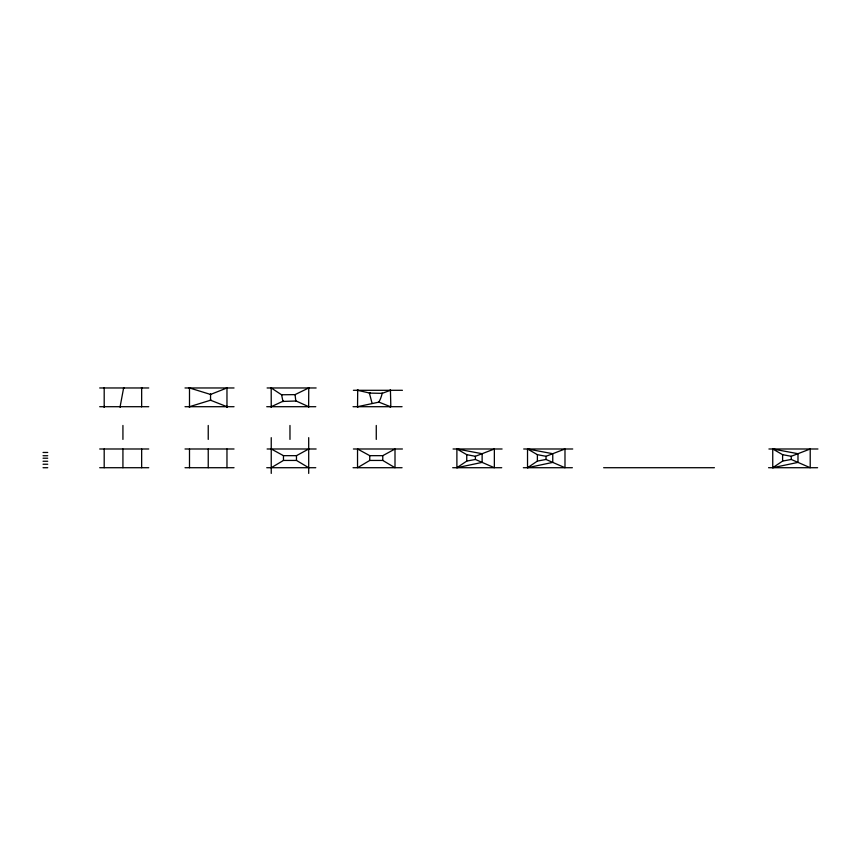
<?xml version="1.0" encoding="UTF-8"?>
<svg xmlns="http://www.w3.org/2000/svg" width="861" height="861" viewBox="0 0 861 861"><rect width="100%" height="100%" fill="white"/><g stroke="black" fill="none" stroke-linecap="round" stroke-linejoin="round"><path stroke-width="1.29" d="M271.452 406.973L271.226 406.392M369.573 393.423L369.692 392.756M369.918 393.003L369.821 392.724M382.445 393.477C381.821 392.648 382.402 395.447 378.926 402.119L357.53 406.704M281.859 394.575L281.913 394.629M369.423 393.079L369.66 393.434M271.237 387.967L281.525 394.758L295.032 394.639L308.701 387.967M369.423 393.186L372.092 403.422M369.907 393.1L382.176 393.348L390.453 390.302M379.12 401.85L378.862 402.464M189.678 406.984L189.485 406.37M210.375 399.924L210.762 400.193M308.755 387.719L308.636 407.07L308.776 406.37M357.767 406.995L357.573 406.414M308.787 388.311L308.658 387.644M390.27 406.995L390.281 406.37L390.248 407.016L390.829 406.704L390.431 389.947M381.907 393.176L382.456 393.412M282.709 401.011L283 401.646M210.73 400.505L210.741 399.924M120.109 406.704L123.672 387.698L124.156 387.977M308.927 388.236L308.496 387.676M104.116 406.37L104.127 407.07M357.326 406.392L357.541 407.038M271.021 406.435L271.312 407.049M210.719 394.144L210.741 394.747M210.461 394.22L210.385 394.768M378.894 401.872L378.743 402.421M227.024 406.349L226.97 407.081L227.153 406.381M189.786 388.203L189.129 387.999L189.764 387.698M104.267 407.038L104.299 406.414M226.787 387.654L227.229 388.236L226.938 387.622M104.138 387.611L104.429 388.257L104.289 387.633M189.528 387.622L189.323 388.246M271.193 387.687L271.237 407.016M189.485 388.3L189.657 387.644M282.591 401.312L283.118 401.172L271.237 406.704M456.89 467.717L466.748 461.087L475.39 459.462L494.354 467.717L494.354 448.99L475.39 456.298L466.748 454.673L456.89 448.99L456.89 467.717L482.128 462.4L482.128 453.704L456.89 448.99M527.524 467.717L537.382 461.087L546.025 459.462L564.988 467.717L564.988 448.99L546.025 456.298L537.382 454.673L527.524 448.99L527.524 467.717L552.762 462.4L552.762 453.704L527.524 448.99M772.747 467.717L782.606 461.087L791.248 459.462L810.212 467.717L810.212 448.99L791.248 456.298L782.606 454.673L772.747 448.99L772.747 467.717L797.986 462.4L797.986 453.704L772.747 448.99M104.246 388.333L103.987 387.654L104.127 388.333M271.237 467.717L283.463 460.441L296.475 460.441L308.701 467.717M369.756 460.441L357.53 467.717L357.53 448.99L369.756 455.663L382.779 455.663L395.005 448.99L395.005 467.717L382.779 460.441L369.756 460.441L369.756 455.663M271.237 448.99L283.463 455.663L296.475 455.663L308.701 448.99M226.938 407.049L226.787 406.392M295.484 400.699L308.701 406.704M210.547 394.446L226.97 387.967L226.97 406.704L210.547 400.225L189.495 406.704L189.495 387.967L210.547 394.446L210.547 400.225M357.563 389.936L357.606 390.668L357.821 390.065M123.521 387.859L123.543 387.977M119.808 406.586L120.443 406.715M120.4 406.822L119.787 406.693M295.054 394.607L295.818 401.022L282.656 401.43M189.495 407.081L189.345 406.381L189.237 406.962M99.693 387.967L148.738 387.967M185.007 387.967L234.041 387.967M267.104 387.967L316.138 387.967M353.397 390.302L402.431 390.302M210.235 394.446L210.859 394.446M99.693 406.704L148.738 406.704M185.007 406.704L234.041 406.704M266.738 406.704L315.783 406.704M353.032 406.704L402.076 406.704M99.693 448.99L148.738 448.99M185.007 448.99L234.041 448.99M267.104 448.99L316.138 448.99M353.397 448.99L402.431 448.99M453.058 448.99L502.092 448.99M523.692 448.99L572.726 448.99M768.916 448.99L817.95 448.99M43.05 452.466L47.732 452.466M43.05 455.727L47.732 455.727M43.05 458.213L47.732 458.213M43.05 461.259L47.732 461.259M43.05 464.24L47.732 464.24M43.05 467.717L47.732 467.717M99.693 467.717L148.738 467.717M185.007 467.717L234.041 467.717M266.738 467.717L315.783 467.717M353.032 467.717L402.076 467.717M452.692 467.717L501.737 467.717M523.327 467.717L572.371 467.717M603.636 467.717L714.415 467.717M768.55 467.717L817.595 467.717M357.53 390.302L369.692 393.068M308.916 406.478L308.496 406.973M378.926 402.119L390.453 406.704M357.358 390.636L357.433 389.947L357.293 390.593M357.713 390.022L357.53 407.016M281.59 394.639L282.914 401.301M791.248 456.298L791.248 459.462M782.606 454.673L782.606 461.087M546.025 456.298L546.025 459.462M537.382 454.673L537.382 461.087M475.39 456.298L475.39 459.462M466.748 454.673L466.748 461.087M382.779 455.663L382.779 460.441M376.268 425.463L376.268 439.411M308.701 437.657L308.701 473.41M296.475 455.663L296.475 460.441M289.974 425.463L289.974 439.411M283.463 455.663L283.463 460.441M271.237 437.657L271.237 473.41M227.347 387.654L227.347 388.279M226.97 448.99L226.97 467.717M208.233 425.463L208.233 439.411M208.233 448.99L208.233 467.717M189.495 448.99L189.495 467.717M141.656 387.967L141.656 406.704M141.656 448.99L141.656 467.717M122.929 425.463L122.929 439.411M122.929 448.99L122.929 467.717M104.192 387.967L104.192 406.704M104.192 448.99L104.192 467.717M226.734 387.805L226.734 387.805M270.957 388.096L270.881 388.107M141.538 406.672L141.538 406.629M141.441 387.934L142.033 388.031L141.441 387.934M390.076 390.27L390.743 390.539L390.173 390.27"/></g></svg>
